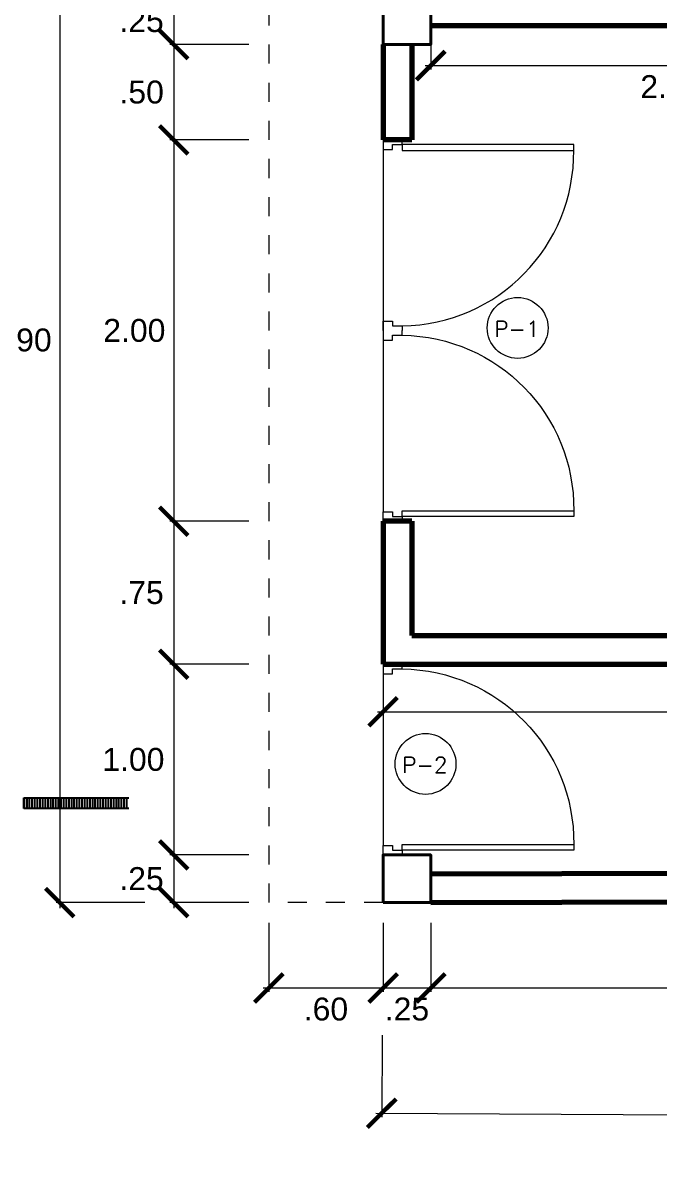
# Model space of a CAD drawing. Header units: millimetres. Extents: x 565 to 912, y 163 to 192.
# Drawn here: x 572.27 to 575.6, y 180.52 to 186.54 of the extents above; entities that cross this region are included whole.
import ezdxf

# ---------------------------------------------------------------- set-up
doc = ezdxf.new("R2010")
doc.units = ezdxf.units.MM
doc.header["$LTSCALE"] = 0.0125
doc.linetypes.add('DASHED2', pattern=[9.525, 6.35, -3.175])
for name, color, linetype, lineweight in [('COLUMNAS', 162, 'Continuous', 40), ('COTAS', 9, 'Continuous', 9), ('EQUIPO', 2, 'Continuous', 15), ('MURO ALTO', 40, 'Continuous', 70), ('proy', 254, 'Continuous', 0), ('PROYECCCIONES', 9, 'DASHED2', 9), ('TEXTO', 6, 'Continuous', 15)]:
    doc.layers.add(name, color=color, linetype=linetype, lineweight=lineweight)
doc.styles.add('ARIAL', font='arial.ttf')
doc.styles.add('ROMANS135', font='romans.shx', dxfattribs={"width": 1.35})
doc.dimstyles.new('ISO-25', dxfattribs={"dimtxt": 0.12, "dimasz": 0.15, "dimexe": 0.02, "dimexo": 0.1055, "dimgap": 0.05, "dimtad": 2, "dimtih": 1, "dimtoh": 1, "dimzin": 4, "dimdsep": 46, "dimtxsty": 'ARIAL', "dimblk": 'ARCHTICK', "dimcen": 2.5, "dimdle": 0.03, "dimclrd": 1, "dimclre": 2, "dimclrt": 256, "dimadec": 0, "dimazin": 0, "dimtfac": 1, "dimtmove": 0, "dimatfit": 0, "dimldrblk": 'ARCHTICK', "dimfxl": 0, "dimlwd": 13, "dimlwe": 9, "dimarcsym": 0})

# ---------------------------------------------------------------- blocks, each defined once
blk = doc.blocks.new('_ARCHTICK')
at = {"color": 0, "linetype": 'ByBlock', "const_width": 0.15}
blk.add_lwpolyline([(-0.5, -0.5), (0.5, 0.5)], dxfattribs=at)
blk = doc.blocks.new('*D17')
at = {"layer": 'COTAS', "color": 2, "lineweight": 9, "transparency": 16777216}
for p, q in [((574.1512, 181.2318), (574.1488, 180.8026)), ((611.6269, 181.0184), (611.6245, 180.5892))]:
    blk.add_line(p, q, dxfattribs=at)
at = {"layer": 'COTAS', "color": 1, "lineweight": 13, "transparency": 16777216}
blk.add_line((574.1189, 180.8228), (611.6546, 180.609), dxfattribs=at)
at = {"layer": 'Defpoints', "color": 0, "transparency": 16777216}
for p in [(574.1518, 181.3373), (611.6275, 181.1239), (611.6246, 180.6092)]:
    blk.add_point(p, dxfattribs=at)
at = {"layer": 'COTAS', "color": 1, "lineweight": 13, "transparency": 16777216, "xscale": 0.15, "yscale": 0.15, "zscale": 0.15}
for p, rotation in [((574.1489, 180.8226), 179.6737143879261), ((611.6246, 180.6092), 359.6737143879261)]:
    blk.add_blockref('_ARCHTICK', p, dxfattribs=dict(at, rotation=rotation))
at = {"layer": 'COTAS', "transparency": 16777216, "insert": (592.8861, 180.6032), "char_height": 0.12, "attachment_point": 5, "style": 'ARIAL'}
blk.add_mtext('37.41', dxfattribs=at)
blk = doc.blocks.new('*D18')
at = {"layer": 'COTAS', "color": 2, "lineweight": 9, "transparency": 16777216}
for p, q in [((572.8897, 187.8273), (572.4399, 187.8273)), ((572.9057, 181.9274), (572.4399, 181.9274))]:
    blk.add_line(p, q, dxfattribs=at)
at = {"layer": 'COTAS', "color": 1, "lineweight": 13, "transparency": 16777216}
blk.add_line((572.4599, 187.8573), (572.4599, 181.8974), dxfattribs=at)
at = {"layer": 'Defpoints', "color": 0, "transparency": 16777216}
for p in [(572.9952, 187.8273), (572.4599, 181.9274), (573.0112, 181.9274)]:
    blk.add_point(p, dxfattribs=at)
at = {"layer": 'COTAS', "color": 1, "lineweight": 13, "transparency": 16777216, "xscale": 0.15, "yscale": 0.15, "zscale": 0.15}
for p, rotation in [((572.4599, 187.8273), 90), ((572.4599, 181.9274), 270)]:
    blk.add_blockref('_ARCHTICK', p, dxfattribs=dict(at, rotation=rotation))
at = {"layer": 'COTAS', "transparency": 16777216, "insert": (572.2542, 184.8773), "char_height": 0.12, "attachment_point": 5, "style": 'ARIAL'}
blk.add_mtext('5.90', dxfattribs=at)
blk = doc.blocks.new('P1.0m')
at = {"layer": 'EQUIPO'}
blk.add_lwpolyline([(0.025, 0), (0.055, 0), (0.055, 0.9), (0.025, 0.9)], close=True, dxfattribs=at)
for points in [[(0, -0.1), (0.05, -0.1), (0.05, -0.05), (0.025, -0.05), (0.025, 0), (0, 0)], [(1, -0.1), (0.95, -0.1), (0.95, -0.05), (0.975, -0.05), (0.975, 0), (1, 0)]]:
    blk.add_lwpolyline(points, dxfattribs=at)
at = {"layer": 'EQUIPO', "color": 252}
blk.add_arc((0.065, -0.01), 0.9101, 0.6296, 90.6296, dxfattribs=at)
blk = doc.blocks.new('*D45')
at = {"layer": 'COTAS', "color": 2, "lineweight": 9, "transparency": 16777216}
for p, q in [((574.1563, 181.8218), (574.1563, 181.4593)), ((574.4063, 181.8218), (574.4063, 181.4593))]:
    blk.add_line(p, q, dxfattribs=at)
at = {"layer": 'COTAS', "color": 1, "lineweight": 13, "transparency": 16777216}
blk.add_line((574.1263, 181.4793), (574.4363, 181.4793), dxfattribs=at)
at = {"layer": 'Defpoints', "color": 0, "transparency": 16777216}
for p in [(574.1563, 181.9273), (574.4063, 181.9273), (574.4063, 181.4793)]:
    blk.add_point(p, dxfattribs=at)
at = {"layer": 'COTAS', "color": 1, "lineweight": 13, "transparency": 16777216, "xscale": 0.15, "yscale": 0.15, "zscale": 0.15, "rotation": 180}
blk.add_blockref('_ARCHTICK', (574.1563, 181.4793), dxfattribs=at)
at = {"layer": 'COTAS', "color": 1, "lineweight": 13, "transparency": 16777216, "xscale": 0.15, "yscale": 0.15, "zscale": 0.15}
blk.add_blockref('_ARCHTICK', (574.4063, 181.4793), dxfattribs=at)
at = {"layer": 'COTAS', "transparency": 16777216, "insert": (574.2813, 181.3681), "char_height": 0.12, "attachment_point": 5, "style": 'ARIAL'}
blk.add_mtext('.25', dxfattribs=at)
blk = doc.blocks.new('*D46')
at = {"layer": 'COTAS', "color": 2, "lineweight": 9, "transparency": 16777216}
for p, q in [((574.4063, 181.8218), (574.4063, 181.4593)), ((578.7063, 181.8342), (578.7063, 181.4593))]:
    blk.add_line(p, q, dxfattribs=at)
at = {"layer": 'COTAS', "color": 1, "lineweight": 13, "transparency": 16777216}
blk.add_line((574.3763, 181.4793), (578.7363, 181.4793), dxfattribs=at)
at = {"layer": 'Defpoints', "color": 0, "transparency": 16777216}
for p in [(578.7063, 181.9397), (574.4063, 181.9273), (578.7063, 181.4793)]:
    blk.add_point(p, dxfattribs=at)
at = {"layer": 'COTAS', "color": 1, "lineweight": 13, "transparency": 16777216, "xscale": 0.15, "yscale": 0.15, "zscale": 0.15, "rotation": 180}
blk.add_blockref('_ARCHTICK', (574.4063, 181.4793), dxfattribs=at)
at = {"layer": 'COTAS', "color": 1, "lineweight": 13, "transparency": 16777216, "xscale": 0.15, "yscale": 0.15, "zscale": 0.15}
blk.add_blockref('_ARCHTICK', (578.7063, 181.4793), dxfattribs=at)
at = {"layer": 'COTAS', "transparency": 16777216, "insert": (576.5563, 181.368), "char_height": 0.12, "attachment_point": 5, "style": 'ARIAL'}
blk.add_mtext('4.30', dxfattribs=at)
blk = doc.blocks.new('*D67')
at = {"layer": 'COTAS', "color": 1, "lineweight": 13, "transparency": 16777216}
blk.add_line((573.0577, 186.7073), (573.0577, 186.3973), dxfattribs=at)
at = {"layer": 'COTAS', "color": 2, "lineweight": 9, "transparency": 16777216}
for p, q in [((573.4508, 186.6773), (573.0377, 186.6773)), ((573.4508, 186.4273), (573.0377, 186.4273))]:
    blk.add_line(p, q, dxfattribs=at)
at = {"layer": 'Defpoints', "color": 0, "transparency": 16777216}
for p in [(573.5563, 186.6773), (573.0577, 186.4273), (573.5563, 186.4273)]:
    blk.add_point(p, dxfattribs=at)
at = {"layer": 'COTAS', "color": 1, "lineweight": 13, "transparency": 16777216, "xscale": 0.15, "yscale": 0.15, "zscale": 0.15}
for p, rotation in [((573.0577, 186.6773), 90), ((573.0577, 186.4273), 270)]:
    blk.add_blockref('_ARCHTICK', p, dxfattribs=dict(at, rotation=rotation))
at = {"layer": 'COTAS', "transparency": 16777216, "insert": (572.8888, 186.5523), "char_height": 0.12, "attachment_point": 5, "style": 'ARIAL'}
blk.add_mtext('.25', dxfattribs=at)
blk = doc.blocks.new('*D68')
at = {"layer": 'COTAS', "color": 1, "lineweight": 13, "transparency": 16777216}
blk.add_line((573.0577, 186.4573), (573.0577, 185.8973), dxfattribs=at)
at = {"layer": 'COTAS', "color": 2, "lineweight": 9, "transparency": 16777216}
for p, q in [((573.4508, 186.4273), (573.0377, 186.4273)), ((573.4508, 185.9273), (573.0377, 185.9273))]:
    blk.add_line(p, q, dxfattribs=at)
at = {"layer": 'Defpoints', "color": 0, "transparency": 16777216}
for p in [(573.5563, 186.4273), (573.0577, 185.9273), (573.5563, 185.9273)]:
    blk.add_point(p, dxfattribs=at)
at = {"layer": 'COTAS', "color": 1, "lineweight": 13, "transparency": 16777216, "xscale": 0.15, "yscale": 0.15, "zscale": 0.15}
for p, rotation in [((573.0577, 186.4273), 90), ((573.0577, 185.9273), 270)]:
    blk.add_blockref('_ARCHTICK', p, dxfattribs=dict(at, rotation=rotation))
at = {"layer": 'COTAS', "transparency": 16777216, "insert": (572.8894, 186.1773), "char_height": 0.12, "attachment_point": 5, "style": 'ARIAL'}
blk.add_mtext('.50', dxfattribs=at)
blk = doc.blocks.new('*D69')
at = {"layer": 'COTAS', "color": 2, "lineweight": 9, "transparency": 16777216}
for p, q in [((573.4508, 185.9273), (573.0377, 185.9273)), ((573.4508, 183.9273), (573.0377, 183.9273))]:
    blk.add_line(p, q, dxfattribs=at)
at = {"layer": 'COTAS', "color": 1, "lineweight": 13, "transparency": 16777216}
blk.add_line((573.0577, 185.9573), (573.0577, 183.8973), dxfattribs=at)
at = {"layer": 'Defpoints', "color": 0, "transparency": 16777216}
for p in [(573.5563, 185.9273), (573.0577, 183.9273), (573.5563, 183.9273)]:
    blk.add_point(p, dxfattribs=at)
at = {"layer": 'COTAS', "color": 1, "lineweight": 13, "transparency": 16777216, "xscale": 0.15, "yscale": 0.15, "zscale": 0.15}
for p, rotation in [((573.0577, 185.9273), 90), ((573.0577, 183.9273), 270)]:
    blk.add_blockref('_ARCHTICK', p, dxfattribs=dict(at, rotation=rotation))
at = {"layer": 'COTAS', "transparency": 16777216, "insert": (572.851, 184.9273), "char_height": 0.12, "attachment_point": 5, "style": 'ARIAL'}
blk.add_mtext('2.00', dxfattribs=at)
blk = doc.blocks.new('*D70')
at = {"layer": 'COTAS', "color": 2, "lineweight": 9, "transparency": 16777216}
for p, q in [((573.4508, 183.9273), (573.0377, 183.9273)), ((573.4508, 183.1773), (573.0377, 183.1773))]:
    blk.add_line(p, q, dxfattribs=at)
at = {"layer": 'COTAS', "color": 1, "lineweight": 13, "transparency": 16777216}
blk.add_line((573.0577, 183.9573), (573.0577, 183.1473), dxfattribs=at)
at = {"layer": 'Defpoints', "color": 0, "transparency": 16777216}
for p in [(573.5563, 183.9273), (573.0577, 183.1773), (573.5563, 183.1773)]:
    blk.add_point(p, dxfattribs=at)
at = {"layer": 'COTAS', "color": 1, "lineweight": 13, "transparency": 16777216, "xscale": 0.15, "yscale": 0.15, "zscale": 0.15}
for p, rotation in [((573.0577, 183.9273), 90), ((573.0577, 183.1773), 270)]:
    blk.add_blockref('_ARCHTICK', p, dxfattribs=dict(at, rotation=rotation))
at = {"layer": 'COTAS', "transparency": 16777216, "insert": (572.8888, 183.5523), "char_height": 0.12, "attachment_point": 5, "style": 'ARIAL'}
blk.add_mtext('.75', dxfattribs=at)
blk = doc.blocks.new('*D71')
at = {"layer": 'COTAS', "color": 1, "lineweight": 13, "transparency": 16777216}
blk.add_line((573.0577, 183.2073), (573.0577, 182.1473), dxfattribs=at)
at = {"layer": 'COTAS', "color": 2, "lineweight": 9, "transparency": 16777216}
for p, q in [((573.4508, 183.1773), (573.0377, 183.1773)), ((573.4508, 182.1773), (573.0377, 182.1773))]:
    blk.add_line(p, q, dxfattribs=at)
at = {"layer": 'Defpoints', "color": 0, "transparency": 16777216}
for p in [(573.5563, 183.1773), (573.0577, 182.1773), (573.5563, 182.1773)]:
    blk.add_point(p, dxfattribs=at)
at = {"layer": 'COTAS', "color": 1, "lineweight": 13, "transparency": 16777216, "xscale": 0.15, "yscale": 0.15, "zscale": 0.15}
for p, rotation in [((573.0577, 183.1773), 90), ((573.0577, 182.1773), 270)]:
    blk.add_blockref('_ARCHTICK', p, dxfattribs=dict(at, rotation=rotation))
at = {"layer": 'COTAS', "transparency": 16777216, "insert": (572.8459, 182.6773), "char_height": 0.12, "attachment_point": 5, "style": 'ARIAL'}
blk.add_mtext('1.00', dxfattribs=at)
blk = doc.blocks.new('*D72')
at = {"layer": 'COTAS', "color": 2, "lineweight": 9, "transparency": 16777216}
for p, q in [((573.4508, 182.1773), (573.0377, 182.1773)), ((573.4508, 181.9273), (573.0377, 181.9273))]:
    blk.add_line(p, q, dxfattribs=at)
at = {"layer": 'COTAS', "color": 1, "lineweight": 13, "transparency": 16777216}
blk.add_line((573.0577, 182.2073), (573.0577, 181.8973), dxfattribs=at)
at = {"layer": 'Defpoints', "color": 0, "transparency": 16777216}
for p in [(573.5563, 182.1773), (573.0577, 181.9273), (573.5563, 181.9273)]:
    blk.add_point(p, dxfattribs=at)
at = {"layer": 'COTAS', "color": 1, "lineweight": 13, "transparency": 16777216, "xscale": 0.15, "yscale": 0.15, "zscale": 0.15}
for p, rotation in [((573.0577, 182.1773), 90), ((573.0577, 181.9273), 270)]:
    blk.add_blockref('_ARCHTICK', p, dxfattribs=dict(at, rotation=rotation))
at = {"layer": 'COTAS', "transparency": 16777216, "insert": (572.8888, 182.0523), "char_height": 0.12, "attachment_point": 5, "style": 'ARIAL'}
blk.add_mtext('.25', dxfattribs=at)
blk = doc.blocks.new('*D78')
at = {"layer": 'COTAS', "color": 2, "lineweight": 9, "transparency": 16777216}
for p, q in [((574.1563, 183.0718), (574.1563, 182.908)), ((578.9563, 183.0718), (578.9563, 182.908))]:
    blk.add_line(p, q, dxfattribs=at)
at = {"layer": 'COTAS', "color": 1, "lineweight": 13, "transparency": 16777216}
blk.add_line((574.1263, 182.928), (578.9863, 182.928), dxfattribs=at)
at = {"layer": 'Defpoints', "color": 0, "transparency": 16777216}
for p in [(574.1563, 183.1773), (578.9563, 183.1773), (578.9563, 182.928)]:
    blk.add_point(p, dxfattribs=at)
at = {"layer": 'COTAS', "color": 1, "lineweight": 13, "transparency": 16777216, "xscale": 0.15, "yscale": 0.15, "zscale": 0.15, "rotation": 180}
blk.add_blockref('_ARCHTICK', (574.1563, 182.928), dxfattribs=at)
at = {"layer": 'COTAS', "color": 1, "lineweight": 13, "transparency": 16777216, "xscale": 0.15, "yscale": 0.15, "zscale": 0.15}
blk.add_blockref('_ARCHTICK', (578.9563, 182.928), dxfattribs=at)
at = {"layer": 'COTAS', "transparency": 16777216, "insert": (576.5563, 182.8167), "char_height": 0.12, "attachment_point": 5, "style": 'ARIAL'}
blk.add_mtext('4.80', dxfattribs=at)
blk = doc.blocks.new('*D81')
at = {"layer": 'COTAS', "color": 2, "lineweight": 9, "transparency": 16777216}
for p, q in [((574.4063, 186.4218), (574.4063, 186.2972)), ((576.9317, 186.4218), (576.9317, 186.2972))]:
    blk.add_line(p, q, dxfattribs=at)
at = {"layer": 'COTAS', "color": 1, "lineweight": 13, "transparency": 16777216}
blk.add_line((574.3763, 186.3172), (576.9617, 186.3172), dxfattribs=at)
at = {"layer": 'Defpoints', "color": 0, "transparency": 16777216}
for p in [(574.4063, 186.5273), (576.9317, 186.5273), (576.9317, 186.3172)]:
    blk.add_point(p, dxfattribs=at)
at = {"layer": 'COTAS', "color": 1, "lineweight": 13, "transparency": 16777216, "xscale": 0.15, "yscale": 0.15, "zscale": 0.15, "rotation": 180}
blk.add_blockref('_ARCHTICK', (574.4063, 186.3172), dxfattribs=at)
at = {"layer": 'COTAS', "color": 1, "lineweight": 13, "transparency": 16777216, "xscale": 0.15, "yscale": 0.15, "zscale": 0.15}
blk.add_blockref('_ARCHTICK', (576.9317, 186.3172), dxfattribs=at)
at = {"layer": 'COTAS', "transparency": 16777216, "insert": (575.669, 186.2059), "char_height": 0.12, "attachment_point": 5, "style": 'ARIAL'}
blk.add_mtext('2.53', dxfattribs=at)
blk = doc.blocks.new('*D106')
at = {"layer": 'COTAS', "color": 2, "lineweight": 9, "transparency": 16777216}
for p, q in [((573.5563, 181.8218), (573.5563, 181.4593)), ((574.1563, 181.8218), (574.1563, 181.4593))]:
    blk.add_line(p, q, dxfattribs=at)
at = {"layer": 'COTAS', "color": 1, "lineweight": 13, "transparency": 16777216}
blk.add_line((573.5263, 181.4793), (574.1863, 181.4793), dxfattribs=at)
at = {"layer": 'Defpoints', "color": 0, "transparency": 16777216}
for p in [(573.5563, 181.9273), (574.1563, 181.9273), (574.1563, 181.4793)]:
    blk.add_point(p, dxfattribs=at)
at = {"layer": 'COTAS', "color": 1, "lineweight": 13, "transparency": 16777216, "xscale": 0.15, "yscale": 0.15, "zscale": 0.15, "rotation": 180}
blk.add_blockref('_ARCHTICK', (573.5563, 181.4793), dxfattribs=at)
at = {"layer": 'COTAS', "color": 1, "lineweight": 13, "transparency": 16777216, "xscale": 0.15, "yscale": 0.15, "zscale": 0.15}
blk.add_blockref('_ARCHTICK', (574.1563, 181.4793), dxfattribs=at)
at = {"layer": 'COTAS', "transparency": 16777216, "insert": (573.8563, 181.3681), "char_height": 0.12, "attachment_point": 5, "style": 'ARIAL'}
blk.add_mtext('.60', dxfattribs=at)

msp = doc.modelspace()

# ---------------------------------------------------------------- hatches: boundary and pattern name
h = msp.add_hatch()
h.set_pattern_fill('ANSI31', color=256, scale=0.110262, angle=45, style=0)
h.set_pattern_definition([(90, (444.686971, 139.03972), (-0.0137827678, 2e-18), [])])
h.paths.add_polyline_path([(570.85822, 182.47618), (570.85822, 182.42105), (570.30691, 182.42105), (570.30691, 182.47618)])
h.paths.add_polyline_path([(571.0385, 182.44882, -1), (570.98975, 182.44882, -1)])
h.paths.add_polyline_path([(571.95994, 182.47618), (571.95994, 182.42105), (571.16916, 182.42105), (571.16916, 182.47618)])
h.paths.add_polyline_path([(572.14003, 182.44882, -1), (572.09128, 182.44882, -1)])
h.paths.add_polyline_path([(572.82219, 182.47618), (572.82219, 182.42105), (572.27088, 182.42105), (572.27088, 182.47618)])

# ---------------------------------------------------------------- linework, layer by layer
at = {"color": 2}
for p, q in [((572.27088, 182.42105), (572.27088, 182.47618)), ((572.27088, 182.47618), (572.82219, 182.47618)), ((572.82219, 182.42105), (572.27088, 182.42105))]:
    msp.add_line(p, q, dxfattribs=at)
at = {"layer": 'COLUMNAS'}
for points in [[(574.15626, 186.42732), (574.40626, 186.42732), (574.40626, 186.67732), (574.15626, 186.67732)], [(574.15626, 181.92732), (574.40626, 181.92732), (574.40626, 182.17732), (574.15626, 182.17732)]]:
    msp.add_lwpolyline(points, close=True, dxfattribs=at)
at = {"layer": 'MURO ALTO'}
for p, q in [((574.40626, 186.52732), (577.90626, 186.52732)), ((574.15626, 186.42732), (574.15626, 185.92732)), ((574.30626, 186.42732), (574.30626, 185.92732)), ((574.30626, 185.92732), (574.15626, 185.92732)), ((574.30626, 183.92732), (574.15626, 183.92732)), ((574.15626, 183.92732), (574.15626, 183.17732)), ((574.30626, 183.92732), (574.30626, 183.32732)), ((574.30626, 183.32732), (578.80626, 183.32732)), ((574.15626, 183.17732), (578.95626, 183.17732)), ((574.40626, 182.078), (578.70626, 182.08968)), ((574.40626, 181.928), (578.70626, 181.93968))]:
    msp.add_line(p, q, dxfattribs=at)
at = {"layer": 'proy'}
for p, q in [((574.15626, 185.87732), (574.15626, 183.97732)), ((574.15626, 183.12732), (574.15626, 182.22732))]:
    msp.add_line(p, q, dxfattribs=at)
for centre in [(574.86214, 184.94117), (574.37895, 182.65443)]:
    msp.add_circle(centre, 0.15956, dxfattribs=at)
at = {"layer": 'PROYECCCIONES'}
for p in [(573.55626, 187.82732), (574.15626, 181.92732)]:
    msp.add_line(p, (573.55626, 181.92732), dxfattribs=at)

# ---------------------------------------------------------------- block references
at = {"layer": 'proy', "rotation": 270}
msp.add_blockref('P1.0m', (574.25626, 185.92732), dxfattribs=at)
at = {"layer": 'proy', "xscale": -1, "rotation": 270}
for p in [(574.25626, 183.92732), (574.25626, 182.17732)]:
    msp.add_blockref('P1.0m', p, dxfattribs=at)

# ---------------------------------------------------------------- texts
at = {"layer": 'TEXTO', "style": 'ROMANS135'}
for s, p in [('P-1', (574.73993, 184.89458)), ('P-2', (574.25673, 182.60784))]:
    msp.add_text(s, height=0.0825, dxfattribs=at).set_placement(p)

# ---------------------------------------------------------------- dimensions: what is measured, and where the dimension line sits
at = {"layer": 'COTAS'}
dim = msp.add_linear_dim(base=(572.45988, 181.92736), p1=(572.99517, 187.82732), p2=(573.0112, 181.92736), angle=90, dimstyle='ISO-25', dxfattribs=at)
dim.commit()
dim.dimension.update_dxf_attribs({"geometry": '*D18', "text_midpoint": (572.25423, 184.87734)})
for base, p1, p2, angle, picture, middle in [((573.05768, 186.42732), (573.55626, 186.67732), (573.55626, 186.42732), 90, '*D67', (572.88878, 186.55232)), ((573.05768, 185.92732), (573.55626, 186.42732), (573.55626, 185.92732), 90, '*D68', (572.88944, 186.17732)), ((573.05768, 183.92732), (573.55626, 185.92732), (573.55626, 183.92732), 90, '*D69', (572.85101, 184.92732)), ((573.05768, 183.17732), (573.55626, 183.92732), (573.55626, 183.17732), 90, '*D70', (572.88878, 183.55232)), ((573.05768, 182.17732), (573.55626, 183.17732), (573.55626, 182.17732), 90, '*D71', (572.84585, 182.67732)), ((573.05768, 181.92732), (573.55626, 182.17732), (573.55626, 181.92732), 90, '*D72', (572.88878, 182.05232)), ((578.70626, 181.47934), (574.40626, 181.92732), (578.70626, 181.93968), 180, '*D46', (576.55626, 181.36803))]:
    dim = msp.add_linear_dim(base=base, p1=p1, p2=p2, angle=angle, dimstyle='ISO-25', override={"dimtmove": 1}, dxfattribs=at)
    dim.commit()
    dim.dimension.update_dxf_attribs({"geometry": picture, "text_midpoint": middle})
for base, p1, p2, picture, middle in [((576.93166, 186.31725), (574.40626, 186.52732), (576.93166, 186.52732), '*D81', (575.66896, 186.20594)), ((578.95626, 182.92797), (574.15626, 183.17732), (578.95626, 183.17732), '*D78', (576.55626, 182.8167)), ((574.15626, 181.47934), (573.55626, 181.92732), (574.15626, 181.92732), '*D106', (573.85626, 181.36807))]:
    dim = msp.add_linear_dim(base=base, p1=p1, p2=p2, dimstyle='ISO-25', dxfattribs=at)
    dim.commit()
    dim.dimension.update_dxf_attribs({"geometry": picture, "text_midpoint": middle})
dim = msp.add_linear_dim(base=(574.40626, 181.47934), p1=(574.15626, 181.92732), p2=(574.40626, 181.92732), angle=0, dimstyle='ISO-25', dxfattribs=at)
dim.commit()
dim.dimension.update_dxf_attribs({"geometry": '*D45', "text_midpoint": (574.28126, 181.47934), "dimtype": 161})
dim = msp.add_aligned_dim(p1=(574.15181, 181.33734), p2=(611.62754, 181.12392), distance=-0.51474, text='37.41', dimstyle='ISO-25', dxfattribs=at)
dim.commit()
dim.dimension.update_dxf_attribs({"geometry": '*D17', "text_midpoint": (592.8861, 180.60317)})

doc.saveas('drawing.dxf')
